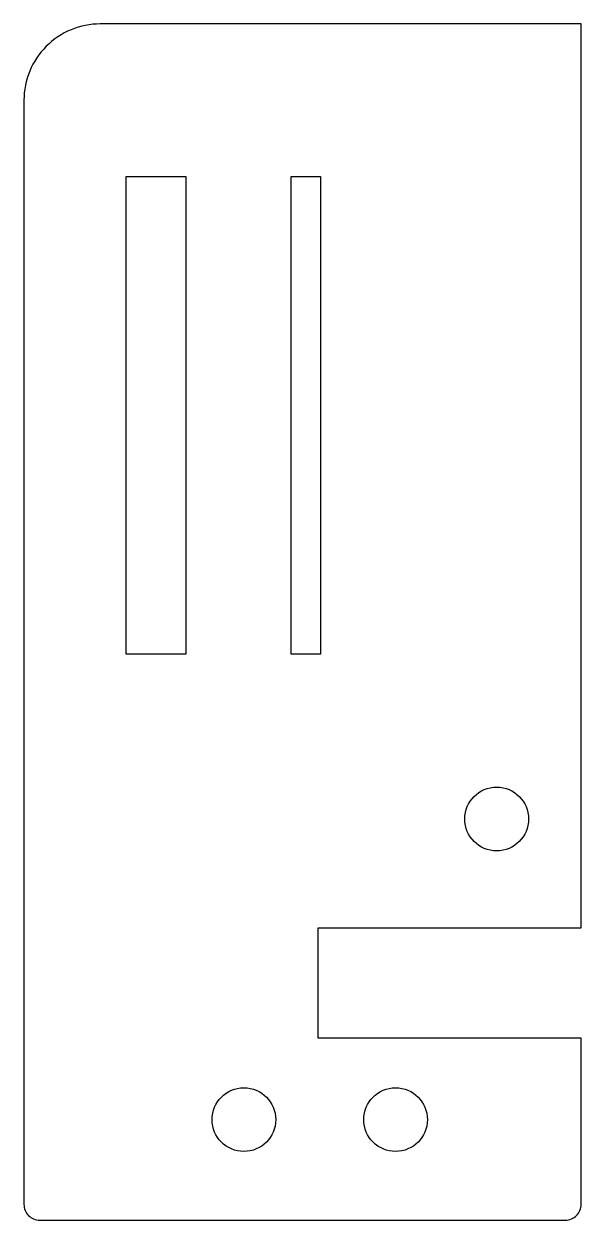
# Model space of a CAD drawing. Header units: millimetres. Extents: x -105 to -50, y -124 to -5.
import ezdxf

# ---------------------------------------------------------------- set-up
doc = ezdxf.new("R2010")
doc.units = ezdxf.units.MM
doc.layers.add('CUTOUTS', color=1, linetype='CONTINUOUS')
doc.layers.add('PERIMETER', color=5, linetype='CONTINUOUS')

msp = doc.modelspace()

# ---------------------------------------------------------------- linework, layer by layer
at = {"layer": 'CUTOUTS'}
for points in [[(-94.67, -67.76), (-94.67, -20.55), (-88.77, -20.55), (-88.77, -67.76)], [(-78.35, -67.76), (-78.35, -20.55), (-75.45, -20.55), (-75.45, -67.76)]]:
    msp.add_lwpolyline(points, close=True, dxfattribs=at)
for centre in [(-58.02, -84.05), (-83.02, -113.77), (-68.02, -113.77)]:
    msp.add_circle(centre, 3.15, dxfattribs=at)
at = {"layer": 'PERIMETER'}
msp.add_lwpolyline([(-104.77, -13), (-104.77, -122.15, 0.414214), (-103.22, -123.7), (-51.22, -123.7, 0.414214), (-49.67, -122.15), (-49.67, -105.72), (-75.67, -105.72), (-75.67, -94.82), (-49.67, -94.82), (-49.67, -5.45), (-75.77, -5.45), (-75.77, -5.45), (-78.67, -5.45), (-78.67, -5.45), (-88.77, -5.45), (-88.77, -5.45), (-94.67, -5.45), (-94.67, -5.45), (-97.22, -5.45, 0.414214)], format="xyb", close=True, dxfattribs=at)

doc.saveas('drawing.dxf')
